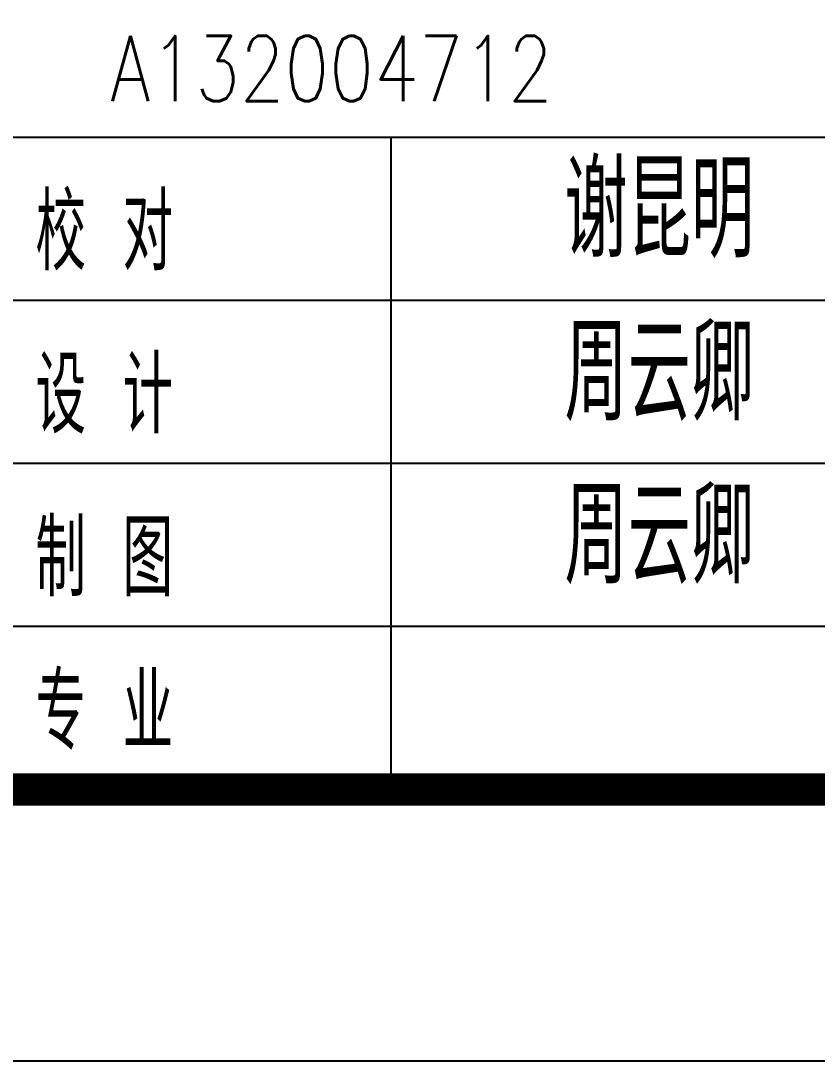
# Model space of a CAD drawing. Extents: x -2331248 to -1198620, y -977263 to -545844.
# Drawn here: x -1737300 to -1733635, y -676588 to -671802 of the extents above; entities that cross this region are included whole.
import ezdxf

# ---------------------------------------------------------------- set-up
doc = ezdxf.new("R2010")
doc.units = 0
doc.header["$LTSCALE"] = 1000
doc.header["$MEASUREMENT"] = 0
doc.layers.get('0').update_dxf_attribs({"linetype": 'CONTINUOUS'})
doc.layers.add('PUB_TITLE', color=4, linetype='CONTINUOUS')
doc.layers.add('t图框', color=222, linetype='CONTINUOUS')
doc.styles.add('_TEL_DIM', font='SIMPLEX', dxfattribs={"width": 0.8, "height": 3.5, "bigfont": 'HZTXT'})
doc.styles.add('HZTXT', font='tssdeng.shx', dxfattribs={"width": 0.7, "bigfont": 'tssdchn.shx'})
doc.styles.add('房间名称', font='SIMPLEX', dxfattribs={"width": 0.7, "bigfont": '0HZTXT'})

# ---------------------------------------------------------------- blocks, each defined once
blk = doc.blocks.new('ASDDA')
at = {"layer": 't图框'}
for p, q in [((-273365.6, 3064018.5), (-295865.6, 3064018.5)), ((-287615.6, 3064018.5), (-287615.6, 3061618.5)), ((-283365.6, 3063418.5), (-295865.6, 3063418.5)), ((-283365.6, 3062818.5), (-295865.6, 3062818.5)), ((-283365.6, 3062218.5), (-295865.6, 3062218.5)), ((-315865.6, 3061618.4), (-273365.6, 3061618.4))]:
    blk.add_line(p, q, dxfattribs=at)
at = {"style": '房间名称', "width": 0.7}
for s, p in [('校 对', (-288923.9, 3063529.2)), ('设 计', (-288923.9, 3062929.2)), ('制 图', (-288923.9, 3062329.2)), ('专 业', (-288923.9, 3061764.5))]:
    blk.add_text(s, height=280, dxfattribs=at).set_placement(p)
at = {"layer": 't图框'}
for s, height, style, width, p in [('A132004712', 240, '_TEL_DIM', 0.8, (-288648.6, 3064151.8)), ('谢昆明', 350.01, 'HZTXT', 0.7, (-286976.2, 3063576.3)), ('周云卿', 350.01, 'HZTXT', 0.7, (-286976.2, 3062976.3)), ('周云卿', 350.01, 'HZTXT', 0.7, (-286976.2, 3062376.3))]:
    blk.add_text(s, height=height, dxfattribs=dict(at, style=style, width=width)).set_placement(p)

msp = doc.modelspace()

# ---------------------------------------------------------------- linework, layer by layer
at = {"layer": 'PUB_TITLE'}
msp.add_lwpolyline([(-1821659.5, -676588.1), (-1821659.5, -602338.1), (-1716534.5, -602338.1), (-1716534.5, -676588.1)], close=True, dxfattribs=at)
at = {"layer": 'PUB_TITLE', "const_width": 150}
msp.add_lwpolyline([(-1818534.5, -603588.1), (-1717784.5, -603588.1), (-1717784.5, -675338.1), (-1818534.5, -675338.1)], close=True, dxfattribs=at)

# ---------------------------------------------------------------- block references
at = {"lineweight": -3, "xscale": 1.250016957928892, "yscale": 1.250016958278138, "zscale": 1.250016957604765}
msp.add_blockref('ASDDA', (-1376072.9, -4502413.1), dxfattribs=at)

doc.saveas('drawing.dxf')
